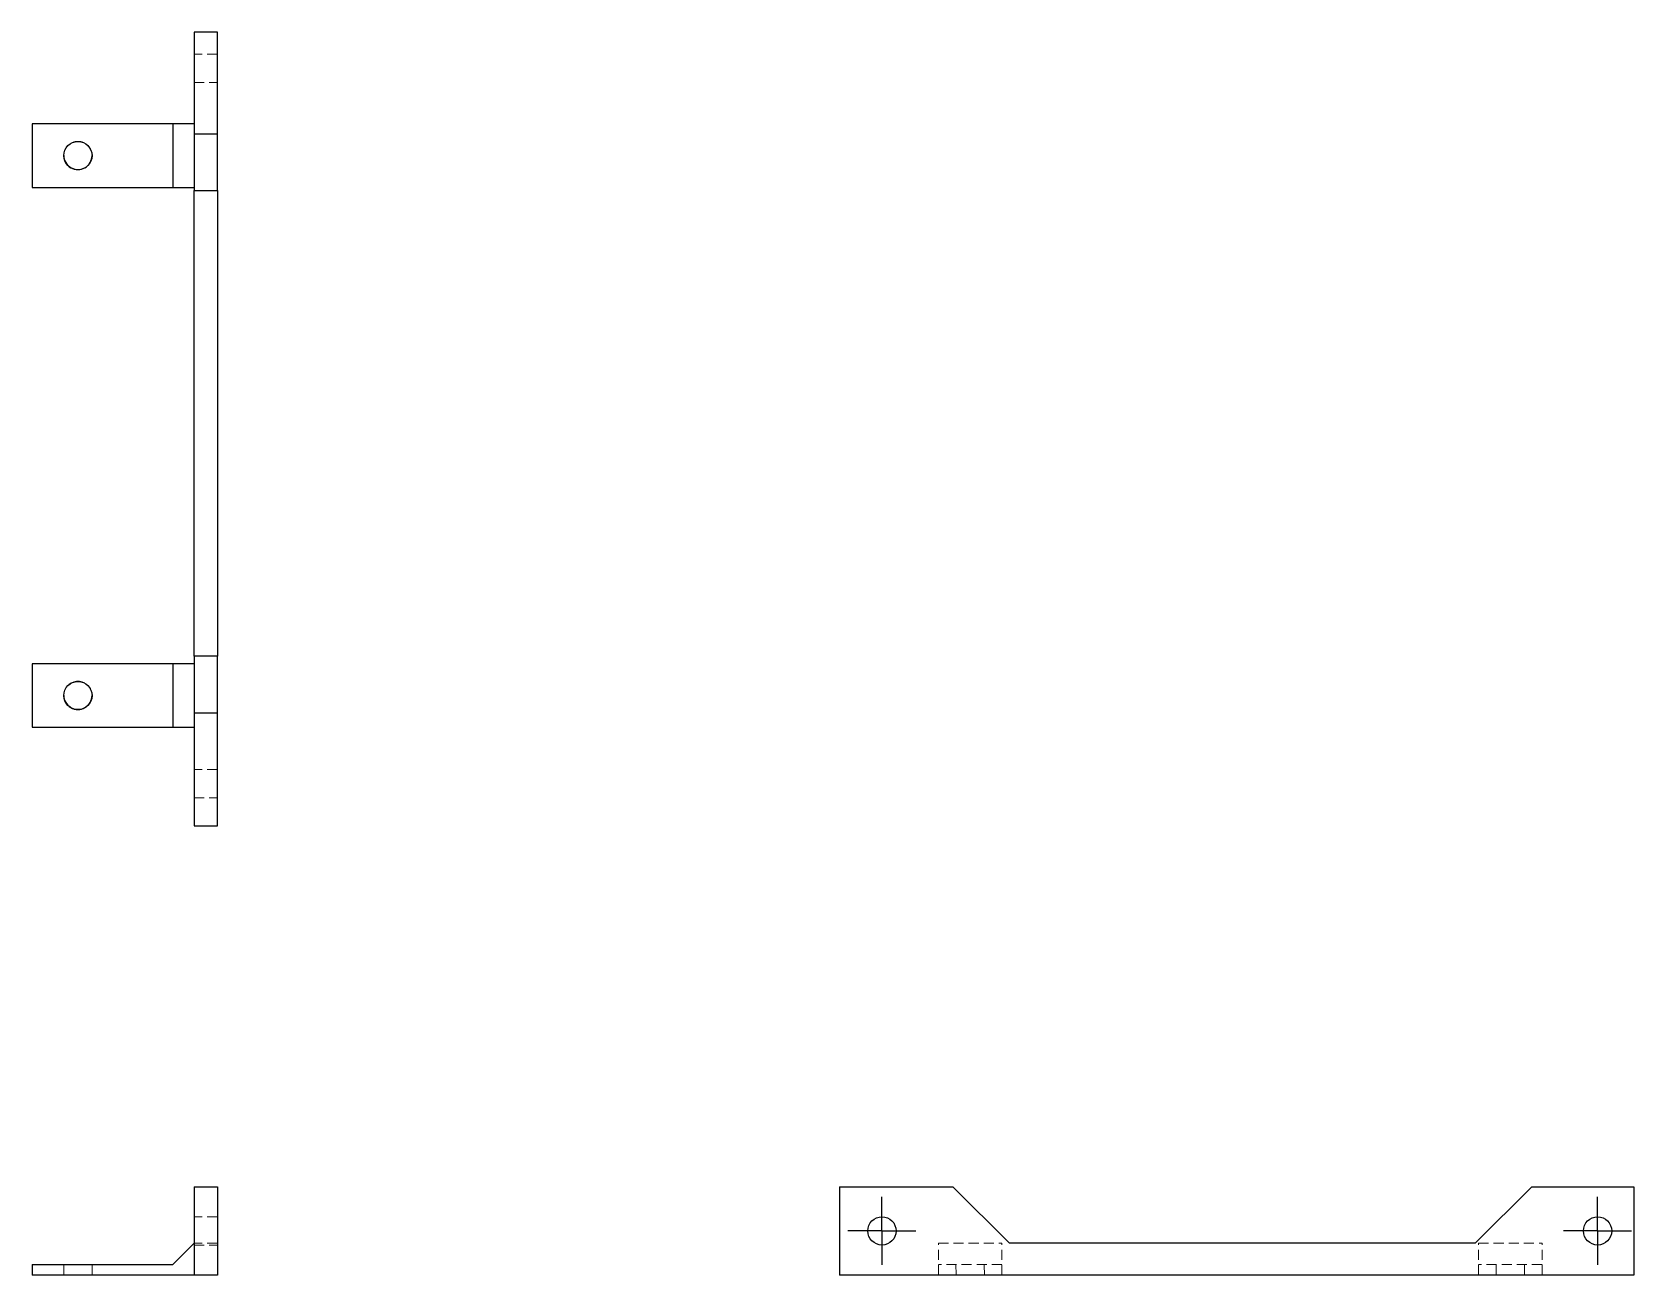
# Model space of a CAD drawing. Header units: millimetres. Extents: x 71 to 273, y 51 to 208.
import ezdxf

# ---------------------------------------------------------------- set-up
doc = ezdxf.new("R2010")
doc.units = ezdxf.units.MM
doc.linetypes.add('HIDDEN', pattern=[1.905, 1.27, -0.635])
doc.layers.add('10', color=7, linetype='Continuous')

# ---------------------------------------------------------------- blocks, each defined once
blk = doc.blocks.new('SW_CENTERMARKSYMBOL_0')
at = {"layer": '10', "color": 0}
for p, q in [((0, 2.5), (0, 4.28)), ((0, 0), (0, 2.5)), ((-2.5, 0), (-4.28, 0)), ((0, 0), (-2.5, 0)), ((0, 0), (0, -2.5)), ((0, 0), (2.5, 0)), ((2.5, 0), (4.28, 0)), ((0, -2.5), (0, -4.28))]:
    blk.add_line(p, q, dxfattribs=at)
blk = doc.blocks.new('SW_CENTERMARKSYMBOL_1')
at = {"layer": '10', "color": 0}
for p, q in [((0, 2.5), (0, 4.28)), ((0, 0), (0, 2.5)), ((-2.5, 0), (-4.28, 0)), ((0, 0), (-2.5, 0)), ((0, 0), (0, -2.5)), ((0, 0), (2.5, 0)), ((2.5, 0), (4.28, 0)), ((0, -2.5), (0, -4.28))]:
    blk.add_line(p, q, dxfattribs=at)

msp = doc.modelspace()

# ---------------------------------------------------------------- linework, layer by layer
at = {"color": 7, "linetype": 'Continuous', "lineweight": 25}
for p, q in [((91.73, 208), (91.73, 195.14)), ((94.67, 208), (91.73, 208)), ((94.67, 195.14), (94.67, 208)), ((71.33, 196.43), (71.33, 188.43)), ((89.07, 196.43), (71.33, 196.43)), ((89.07, 196.43), (89.07, 188.43)), ((91.73, 196.43), (89.07, 196.43)), ((94.67, 195.14), (91.73, 195.14)), ((91.73, 195.14), (91.73, 188.03)), ((94.67, 188.03), (94.67, 195.14)), ((71.33, 188.43), (89.07, 188.43)), ((89.07, 188.43), (91.73, 188.43)), ((91.73, 188.03), (94.67, 188.03)), ((91.73, 129.37), (91.73, 188.03)), ((94.67, 188.03), (94.67, 129.37)), ((94.67, 129.37), (91.73, 129.37)), ((91.73, 129.37), (91.73, 122.26)), ((94.67, 122.26), (94.67, 129.37)), ((71.33, 128.43), (71.33, 120.43)), ((89.07, 128.43), (71.33, 128.43)), ((89.07, 128.43), (89.07, 120.43)), ((91.73, 128.43), (89.07, 128.43)), ((91.73, 122.26), (94.67, 122.26)), ((91.73, 122.26), (91.73, 108)), ((94.67, 108), (94.67, 122.26)), ((71.33, 120.43), (89.07, 120.43)), ((89.07, 120.43), (91.73, 120.43)), ((91.73, 108), (94.67, 108)), ((91.73, 62.56), (91.73, 51.44)), ((91.73, 62.56), (94.67, 62.56)), ((94.67, 62.56), (94.67, 51.44)), ((173, 62.56), (173, 51.44)), ((173, 62.56), (187.26, 62.56)), ((187.26, 62.56), (194.37, 55.44)), ((253.03, 55.44), (260.14, 62.56)), ((260.14, 62.56), (273, 62.56)), ((273, 62.56), (273, 51.44)), ((89.07, 52.78), (91.73, 55.44)), ((253.03, 55.44), (194.37, 55.44)), ((71.33, 52.78), (71.33, 51.44)), ((71.33, 52.78), (89.07, 52.78)), ((91.73, 51.44), (71.33, 51.44)), ((94.67, 51.44), (91.73, 51.44)), ((273, 51.44), (173, 51.44))]:
    msp.add_line(p, q, dxfattribs=at)
at = {"color": 7, "linetype": 'HIDDEN', "lineweight": 18}
for p, q in [((94.67, 205.2), (91.73, 205.2)), ((91.73, 201.64), (94.67, 201.64)), ((75.33, 192.45), (75.33, 192.43)), ((78.89, 192.43), (78.89, 192.45)), ((75.33, 124.45), (75.33, 124.43)), ((78.89, 124.43), (78.89, 124.45)), ((94.67, 115.11), (91.73, 115.11)), ((91.73, 111.56), (94.67, 111.56)), ((94.67, 58.78), (91.73, 58.78)), ((94.67, 55.44), (91.73, 55.44)), ((91.73, 55.22), (94.67, 55.22)), ((185.43, 55.44), (193.43, 55.44)), ((185.43, 51.44), (185.43, 55.44)), ((193.43, 51.44), (193.43, 55.44)), ((253.43, 55.44), (261.43, 55.44)), ((253.43, 51.44), (253.43, 55.44)), ((261.43, 51.44), (261.43, 55.44)), ((75.33, 52.78), (75.33, 51.44)), ((78.89, 51.44), (78.89, 52.78)), ((193.43, 52.78), (185.43, 52.78)), ((187.65, 52.78), (187.67, 51.44)), ((191.23, 51.44), (191.21, 52.78)), ((261.43, 52.78), (253.43, 52.78)), ((255.65, 52.78), (255.67, 51.44)), ((259.23, 51.44), (259.21, 52.78))]:
    msp.add_line(p, q, dxfattribs=at)
at = {"color": 7, "linetype": 'Continuous', "lineweight": 25}
for centre in [(178.33, 57), (268.42, 57)]:
    msp.add_circle(centre, 1.78, dxfattribs=at)
at = {"color": 7, "linetype": 'HIDDEN', "lineweight": 18}
for centre, start_param, end_param in [((77.11, 192.45), 0, 1.570796), ((77.11, 192.45), 4.712389, 6.283185), ((77.11, 124.45), 0, 1.570796), ((77.11, 124.45), 4.712389, 6.283185)]:
    msp.add_ellipse(centre, major_axis=(0, 1.78), ratio=0.99992, start_param=start_param, end_param=end_param, dxfattribs=at)
at = {"color": 7, "linetype": 'Continuous', "lineweight": 25}
for centre in [(77.11, 192.43), (77.11, 124.43)]:
    msp.add_ellipse(centre, major_axis=(0, 1.78), ratio=0.99992, dxfattribs=at)
for centre in [(77.11, 192.45), (77.11, 124.45)]:
    msp.add_ellipse(centre, major_axis=(0, 1.78), ratio=0.99992, start_param=1.570796, end_param=4.712389, dxfattribs=at)

# ---------------------------------------------------------------- block references
at = {"layer": '10'}
for name, p in [('SW_CENTERMARKSYMBOL_1', (178.33, 57)), ('SW_CENTERMARKSYMBOL_0', (268.42, 57))]:
    msp.add_blockref(name, p, dxfattribs=at)

doc.saveas('drawing.dxf')
